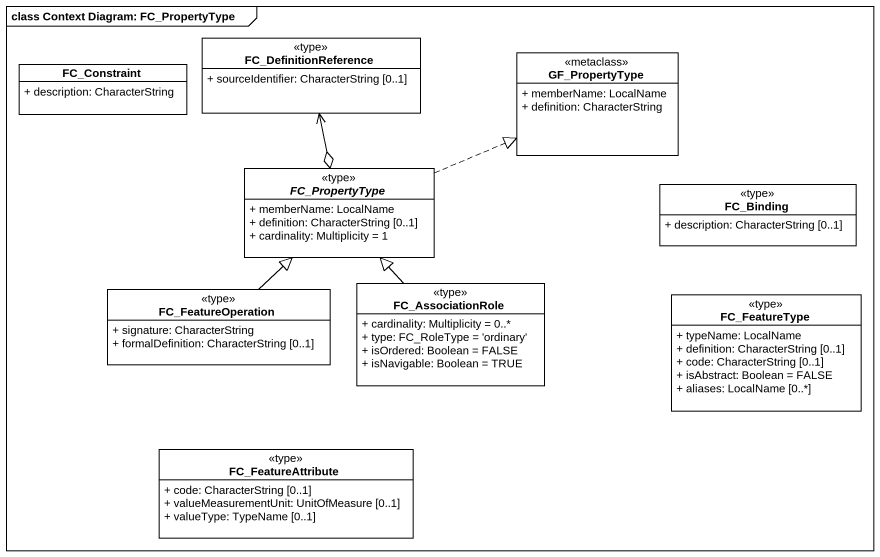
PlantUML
@startuml
mainframe class Context Diagram: FC_PropertyType
hide circle
hide empty members
skinparam classAttributeIconSize 0
class FC_DefinitionReference <<type>> {
  + sourceIdentifier: CharacterString [0..1]
}
class GF_PropertyType <<metaclass>> {
  + memberName: LocalName
  + definition: CharacterString
}
class FC_Constraint {
  + description: CharacterString
}
abstract class FC_PropertyType <<type>> {
  + memberName: LocalName
  + definition: CharacterString [0..1]
  + cardinality: Multiplicity = 1
}
class FC_Binding <<type>> {
  + description: CharacterString [0..1]
}
class FC_FeatureOperation <<type>> {
  + signature: CharacterString
  + formalDefinition: CharacterString [0..1]
}
class FC_AssociationRole <<type>> {
  + cardinality: Multiplicity = 0..*
  + type: FC_RoleType = 'ordinary'
  + isOrdered: Boolean = FALSE
  + isNavigable: Boolean = TRUE
}
class FC_FeatureType <<type>> {
  + typeName: LocalName
  + definition: CharacterString [0..1]
  + code: CharacterString [0..1]
  + isAbstract: Boolean = FALSE
  + aliases: LocalName [0..*]
}
class FC_FeatureAttribute <<type>> {
  + code: CharacterString [0..1]
  + valueMeasurementUnit: UnitOfMeasure [0..1]
  + valueType: TypeName [0..1]
}
FC_PropertyType o-up-> FC_DefinitionReference
FC_PropertyType .right.|> GF_PropertyType
FC_FeatureOperation -up-|> FC_PropertyType
FC_AssociationRole -up-|> FC_PropertyType
@enduml
